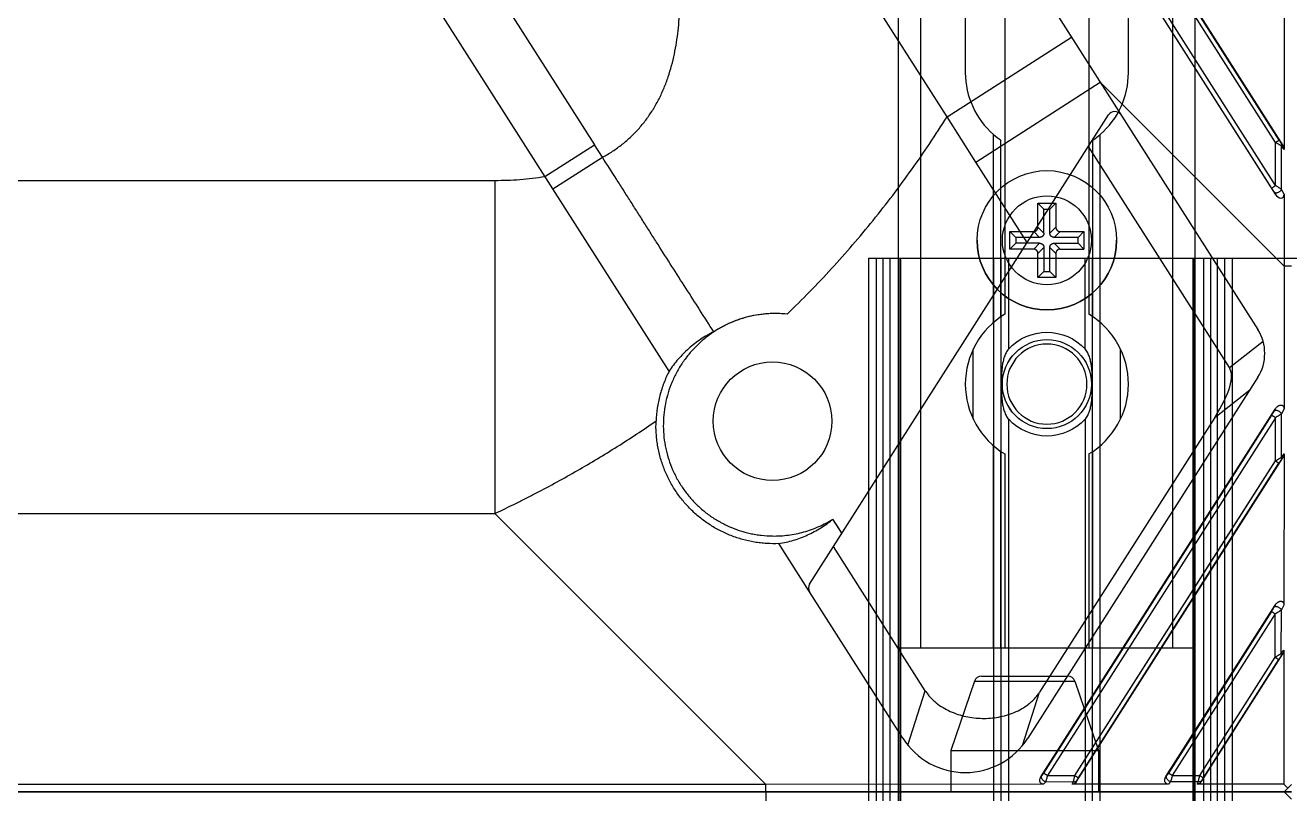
# Model space of a CAD drawing. Header units: millimetres. Extents: x 3299 to 14264, y 1863 to 5555.
# Drawn here: x 10088.5 to 10173.7, y 4126.2 to 4178 of the extents above; entities that cross this region are included whole.
import ezdxf

# ---------------------------------------------------------------- set-up
doc = ezdxf.new("R2010")
doc.units = ezdxf.units.MM
doc.layers.add('02___PRT_ALL_AXES', color=7, linetype='Continuous')
doc.layers.add('1轮廓线', color=7, linetype='Continuous', lineweight=25)

# ---------------------------------------------------------------- blocks, each defined once
blk = doc.blocks.new('rygj')
at = {"color": 114, "linetype": 'Continuous', "true_color": 0x139b48}
for p, q in [((4442.055, 3151.646), (4442.055, 3171.646)), ((4442.055, 3171.646), (5101.055, 3171.646)), ((4442.055, 3170.146), (5101.055, 3170.146)), ((4490.855, 3167.146), (4480.855, 3167.146)), ((4480.855, 3156.146), (4490.855, 3156.146)), ((4442.055, 3153.146), (5101.055, 3153.146)), ((4442.055, 3151.646), (5101.055, 3151.646))]:
    blk.add_line(p, q, dxfattribs=at)
for start, end in [(90, 139.11481), (220.88519, 270)]:
    blk.add_arc((4480.855, 3161.646), 5.5, start, end, dxfattribs=at)
at = {"layer": '02___PRT_ALL_AXES', "color": 114, "linetype": 'Continuous', "true_color": 0x139b48}
for p, q in [((4457.491, 3166.607), (4462.22, 3166.607)), ((4442.055, 3165.246), (4455.697, 3165.246)), ((4464.013, 3165.246), (4476.697, 3165.246)), ((4442.055, 3164.746), (4455.312, 3164.746)), ((4455.145, 3164.485), (4442.055, 3164.485)), ((4464.398, 3164.746), (4476.312, 3164.746)), ((5068.145, 3164.485), (4464.566, 3164.485)), ((4455.145, 3158.807), (4442.055, 3158.807)), ((4442.055, 3158.546), (4455.312, 3158.546)), ((4464.398, 3158.546), (4476.312, 3158.546)), ((5068.145, 3158.807), (4464.566, 3158.807)), ((4442.055, 3158.046), (4455.697, 3158.046)), ((4464.013, 3158.046), (4476.697, 3158.046)), ((4457.491, 3156.685), (4462.22, 3156.685))]:
    blk.add_line(p, q, dxfattribs=at)
blk.add_circle((4459.855, 3161.646), 3, dxfattribs=at)
for centre, start, end in [((4459.855, 3161.646), 31.08062, 148.91938), ((4480.855, 3161.646), 139.11481, 145.69235), ((4459.855, 3161.646), 211.08062, 328.91938), ((4480.855, 3161.646), 214.30765, 220.88519)]:
    blk.add_arc(centre, 5.5, start, end, dxfattribs=at)
blk = doc.blocks.new('ETDHFN')
at = {"layer": '1轮廓线', "linetype": 'Continuous', "lineweight": 25}
for p, q in [((8841.41, 4025.552), (8841.812, 4025.15)), ((8841.41, 4023.942), (8841.41, 4025.552)), ((8841.41, 4025.552), (8842.61, 4025.552)), ((8842.61, 4025.552), (8842.208, 4025.15)), ((8842.61, 4025.552), (8842.61, 4023.942)), ((8841.812, 4025.15), (8842.208, 4025.15)), ((8841.812, 4023.54), (8841.812, 4025.15)), ((8842.208, 4023.54), (8842.208, 4025.15)), ((8839.51, 4023.652), (8839.912, 4023.25)), ((8839.51, 4022.452), (8839.51, 4023.652)), ((8839.51, 4023.652), (8841.12, 4023.652)), ((8839.912, 4023.25), (8839.912, 4022.854)), ((8841.522, 4023.25), (8839.912, 4023.25)), ((8844.108, 4023.25), (8842.498, 4023.25)), ((8842.9, 4023.652), (8844.51, 4023.652)), ((8844.51, 4023.652), (8844.108, 4023.25)), ((8844.108, 4022.854), (8844.108, 4023.25)), ((8844.51, 4023.652), (8844.51, 4022.452)), ((8839.51, 4022.452), (8839.912, 4022.854)), ((8841.12, 4022.452), (8839.51, 4022.452)), ((8841.522, 4022.854), (8839.912, 4022.854)), ((8841.41, 4020.552), (8841.41, 4022.162)), ((8841.812, 4022.564), (8841.812, 4020.954)), ((8842.208, 4020.954), (8842.208, 4022.564)), ((8842.498, 4022.854), (8844.108, 4022.854)), ((8842.61, 4022.162), (8842.61, 4020.552)), ((8842.9, 4022.452), (8844.51, 4022.452)), ((8844.51, 4022.452), (8844.108, 4022.854)), ((8841.41, 4020.552), (8841.812, 4020.954)), ((8842.61, 4020.552), (8841.41, 4020.552)), ((8841.812, 4020.954), (8842.208, 4020.954)), ((8842.61, 4020.552), (8842.208, 4020.954))]:
    blk.add_line(p, q, dxfattribs=at)
at = {"layer": '1轮廓线', "linetype": 'Continuous', "lineweight": 13}
for p, q in [((8841.41, 4023.942), (8841.812, 4023.54)), ((8842.61, 4023.942), (8842.208, 4023.54)), ((8841.12, 4023.652), (8841.522, 4023.25)), ((8842.9, 4023.652), (8842.498, 4023.25)), ((8841.12, 4022.452), (8841.522, 4022.854)), ((8841.41, 4022.162), (8841.812, 4022.564)), ((8842.61, 4022.162), (8842.208, 4022.564)), ((8842.9, 4022.452), (8842.498, 4022.854))]:
    blk.add_line(p, q, dxfattribs=at)
at = {"layer": '1轮廓线', "linetype": 'Continuous', "lineweight": 25}
for radius in [4.7, 3]:
    blk.add_circle((8842.01, 4023.052), radius, dxfattribs=at)
blk.add_arc((8842.01, 4023.052), 4.7, 180, 0, dxfattribs=at)
for points in [[(8841.12, 4023.652), (8841.184, 4023.652), (8841.24, 4023.677), (8841.288, 4023.698), (8841.326, 4023.736), (8841.362, 4023.772), (8841.385, 4023.822), (8841.41, 4023.877), (8841.41, 4023.942)], [(8842.61, 4023.942), (8842.61, 4023.878), (8842.635, 4023.822), (8842.656, 4023.773), (8842.694, 4023.736), (8842.73, 4023.699), (8842.78, 4023.677), (8842.835, 4023.652), (8842.9, 4023.652)], [(8841.812, 4023.54), (8841.812, 4023.476), (8841.787, 4023.42), (8841.766, 4023.372), (8841.728, 4023.334), (8841.692, 4023.298), (8841.642, 4023.275), (8841.587, 4023.25), (8841.522, 4023.25)], [(8842.498, 4023.25), (8842.434, 4023.25), (8842.378, 4023.275), (8842.33, 4023.296), (8842.292, 4023.334), (8842.256, 4023.37), (8842.233, 4023.42), (8842.208, 4023.475), (8842.208, 4023.54)], [(8841.41, 4022.162), (8841.41, 4022.226), (8841.385, 4022.282), (8841.364, 4022.33), (8841.326, 4022.368), (8841.29, 4022.404), (8841.24, 4022.427), (8841.185, 4022.452), (8841.12, 4022.452)], [(8841.522, 4022.854), (8841.586, 4022.854), (8841.642, 4022.829), (8841.69, 4022.808), (8841.728, 4022.77), (8841.764, 4022.734), (8841.787, 4022.684), (8841.812, 4022.629), (8841.812, 4022.564)], [(8842.208, 4022.564), (8842.208, 4022.628), (8842.233, 4022.684), (8842.254, 4022.732), (8842.292, 4022.77), (8842.328, 4022.806), (8842.378, 4022.829), (8842.433, 4022.854), (8842.498, 4022.854)], [(8842.9, 4022.452), (8842.836, 4022.452), (8842.78, 4022.427), (8842.732, 4022.406), (8842.694, 4022.368), (8842.658, 4022.332), (8842.635, 4022.282), (8842.61, 4022.227), (8842.61, 4022.162)]]:
    blk.add_open_spline(points, degree=2, knots=[0, 0, 0, 0.25, 0.25, 0.5, 0.5, 0.75, 0.75, 1, 1, 1], dxfattribs=at)
blk = doc.blocks.new('ERTFHGJ')
at = {"color": 40, "linetype": 'Continuous', "true_color": 0xf8d731}
for p, q in [((8878.457, 3617.77), (8878.457, 3696.77)), ((8925.457, 3696.77), (8878.457, 3696.77)), ((8879.457, 3617.77), (8879.457, 3696.77)), ((8900.957, 3696.77), (8900.957, 3617.77)), ((8901.457, 3617.77), (8901.457, 3696.77)), ((8901.957, 3617.77), (8901.957, 3696.77)), ((8902.402, 3617.77), (8902.402, 3696.77)), ((8902.874, 3617.77), (8902.874, 3696.77)), ((8903.457, 3617.77), (8903.457, 3696.77)), ((8903.537, 3696.77), (8903.537, 3617.77)), ((8903.598, 3617.77), (8903.598, 3696.77)), ((8909.882, 3696.77), (8909.882, 3617.77)), ((8910.382, 3617.77), (8910.382, 3696.77)), ((8910.882, 3690.641), (8910.882, 3696.77)), ((8916.032, 3690.641), (8916.032, 3696.77)), ((8916.532, 3617.77), (8916.532, 3696.77)), ((8917.032, 3617.77), (8917.032, 3696.77)), ((8923.315, 3617.77), (8923.315, 3696.77)), ((8923.377, 3696.77), (8923.377, 3617.77)), ((8923.457, 3617.77), (8923.457, 3696.77)), ((8924.039, 3696.77), (8924.039, 3617.77)), ((8924.511, 3696.77), (8924.511, 3617.77)), ((8924.957, 3617.77), (8924.957, 3696.77)), ((8925.457, 3617.77), (8925.457, 3696.77)), ((8910.882, 3685.9), (8910.882, 3628.641)), ((8916.032, 3628.641), (8916.032, 3685.9)), ((8892.957, 3661.52), (8887.957, 3661.52)), ((8887.957, 3653.02), (8892.957, 3653.02)), ((8910.882, 3617.77), (8910.882, 3623.9)), ((8916.032, 3617.77), (8916.032, 3623.9)), ((8925.457, 3617.77), (8878.457, 3617.77))]:
    blk.add_line(p, q, dxfattribs=at)
for centre in [(8913.457, 3688.27), (8913.457, 3626.27)]:
    blk.add_circle(centre, 2.7, dxfattribs=at)
for centre, radius, start, end in [((8913.457, 3688.27), 3.5, 42.63239, 137.36761), ((8913.457, 3688.27), 3.5, 222.63239, 317.36761), ((8887.957, 3657.27), 4.25, 90, 270), ((8892.957, 3657.27), 4.25, 270, 90), ((8913.457, 3626.27), 3.5, 42.63239, 137.36761), ((8913.457, 3626.27), 3.5, 222.63239, 317.36761)]:
    blk.add_arc(centre, radius, start, end, dxfattribs=at)
for points, knots in [([(8910.387, 3688.27), (8910.387, 3688.375), (8910.388, 3688.583), (8910.395, 3688.895), (8910.413, 3689.203), (8910.446, 3689.508), (8910.5, 3689.808), (8910.568, 3690.054), (8910.639, 3690.245), (8910.704, 3690.385), (8910.783, 3690.519), (8910.846, 3690.602), (8910.882, 3690.641)], [0, 0, 0, 0, 0.127092, 0.253318, 0.378322, 0.502266, 0.625619, 0.749056, 0.811111, 0.873552, 0.936512, 1, 1, 1, 1]), ([(8916.032, 3690.641), (8916.067, 3690.602), (8916.131, 3690.519), (8916.209, 3690.385), (8916.274, 3690.245), (8916.346, 3690.054), (8916.413, 3689.808), (8916.467, 3689.508), (8916.5, 3689.203), (8916.518, 3688.895), (8916.526, 3688.583), (8916.527, 3688.375), (8916.527, 3688.27)], [0, 0, 0, 0, 0.063487, 0.126447, 0.188887, 0.250942, 0.37438, 0.497732, 0.621676, 0.746681, 0.872907, 1, 1, 1, 1]), ([(8910.882, 3685.9), (8910.846, 3685.938), (8910.783, 3686.021), (8910.704, 3686.156), (8910.639, 3686.296), (8910.567, 3686.487), (8910.5, 3686.733), (8910.446, 3687.033), (8910.413, 3687.338), (8910.395, 3687.646), (8910.388, 3687.957), (8910.387, 3688.166), (8910.387, 3688.27)], [0, 0, 0, 0, 0.063495, 0.126469, 0.188905, 0.250963, 0.374396, 0.497744, 0.621683, 0.746682, 0.87291, 1, 1, 1, 1]), ([(8916.527, 3688.27), (8916.527, 3688.166), (8916.526, 3687.957), (8916.518, 3687.646), (8916.5, 3687.338), (8916.467, 3687.033), (8916.413, 3686.733), (8916.346, 3686.487), (8916.274, 3686.296), (8916.209, 3686.156), (8916.131, 3686.021), (8916.067, 3685.938), (8916.032, 3685.9)], [0, 0, 0, 0, 0.127092, 0.253319, 0.378323, 0.502267, 0.62562, 0.749057, 0.811112, 0.873553, 0.936512, 1, 1, 1, 1]), ([(8910.387, 3626.27), (8910.387, 3626.375), (8910.388, 3626.583), (8910.395, 3626.895), (8910.413, 3627.203), (8910.446, 3627.508), (8910.5, 3627.808), (8910.568, 3628.054), (8910.639, 3628.245), (8910.704, 3628.385), (8910.783, 3628.519), (8910.846, 3628.602), (8910.882, 3628.641)], [0, 0, 0, 0, 0.127092, 0.253318, 0.378322, 0.502266, 0.625619, 0.749056, 0.811111, 0.873552, 0.936512, 1, 1, 1, 1]), ([(8916.032, 3628.641), (8916.067, 3628.602), (8916.131, 3628.519), (8916.209, 3628.385), (8916.274, 3628.245), (8916.346, 3628.054), (8916.413, 3627.808), (8916.467, 3627.508), (8916.5, 3627.203), (8916.518, 3626.895), (8916.526, 3626.583), (8916.527, 3626.375), (8916.527, 3626.27)], [0, 0, 0, 0, 0.063487, 0.126447, 0.188887, 0.250942, 0.37438, 0.497732, 0.621676, 0.746681, 0.872907, 1, 1, 1, 1]), ([(8910.882, 3623.9), (8910.846, 3623.938), (8910.783, 3624.021), (8910.704, 3624.156), (8910.639, 3624.296), (8910.567, 3624.487), (8910.5, 3624.733), (8910.446, 3625.033), (8910.413, 3625.338), (8910.395, 3625.646), (8910.388, 3625.957), (8910.387, 3626.166), (8910.387, 3626.27)], [0, 0, 0, 0, 0.063495, 0.126469, 0.188905, 0.250963, 0.374396, 0.497744, 0.621683, 0.746682, 0.87291, 1, 1, 1, 1]), ([(8916.527, 3626.27), (8916.527, 3626.166), (8916.526, 3625.957), (8916.518, 3625.646), (8916.5, 3625.338), (8916.467, 3625.033), (8916.413, 3624.733), (8916.346, 3624.487), (8916.274, 3624.296), (8916.209, 3624.156), (8916.131, 3624.021), (8916.067, 3623.938), (8916.032, 3623.9)], [0, 0, 0, 0, 0.127092, 0.253319, 0.378323, 0.502267, 0.62562, 0.749057, 0.811112, 0.873553, 0.936512, 1, 1, 1, 1])]:
    blk.add_open_spline(points, degree=3, knots=knots, dxfattribs=at)
blk = doc.blocks.new('ryfh')
at = {"rotation": 90}
blk.add_blockref('rygj', (11445.273, 369.859), dxfattribs=at)
blk.add_blockref('ETDHFN', (-558.383, 816.362))
at = {"xscale": -1}
blk.add_blockref('ERTFHGJ', (17197.083, 1141.444), dxfattribs=at)
blk = doc.blocks.new('1111')
at = {"color": 7, "linetype": 'Continuous'}
for p, q in [((16581.864, 7059.434), (16587.698, 7059.434)), ((16581.391, 7059.095), (16579.806, 7054.434)), ((16581.391, 7059.095), (16588.171, 7059.095)), ((16588.171, 7059.095), (16589.756, 7054.434)), ((16579.806, 7054.434), (16589.756, 7054.434)), ((16579.806, 7054.434), (16579.806, 7051.634)), ((16589.756, 7054.434), (16589.756, 7051.634)), ((16002.781, 7051.634), (16602.781, 7051.634)), ((16567.325, 7051.634), (16567.325, 7050.959)), ((16602.781, 7051.134), (16602.281, 7051.634)), ((16405.676, 7051.134), (16600.504, 6745.316)), ((16415.394, 7050.956), (16602.197, 6757.734)), ((16412.996, 7050.624), (16601.677, 6754.455)), ((16552.963, 6754.799), (16482.29, 6865.734)), ((16486.677, 6866.234), (16555.773, 6757.774)), ((16601.704, 6757.935), (16584.035, 6785.67)), ((16601.941, 6758.095), (16584.272, 6785.83)), ((16601.437, 6754.866), (16584.021, 6782.205)), ((16601.704, 6755.027), (16584.287, 6782.366)), ((16602.282, 6769.515), (16602.282, 6757.468)), ((16575.606, 6765.835), (16574.314, 6767.861)), ((16579.547, 6759.657), (16575.606, 6765.835)), ((16579.547, 6759.657), (16587.941, 6765.036)), ((16581.486, 6756.611), (16589.881, 6761.99)), ((16602.282, 6749.589), (16589.881, 6761.99)), ((16570.281, 6728.153), (16590.438, 6759.792)), ((16581.486, 6756.611), (16579.547, 6759.657)), ((16552.426, 6755.642), (16555.773, 6757.774)), ((16556.31, 6756.932), (16555.773, 6757.774)), ((16598.585, 6742.745), (16589.081, 6757.663)), ((16601.704, 6755.027), (16601.704, 6757.935)), ((16602.197, 6757.734), (16602.102, 6757.857)), ((16602.282, 6757.468), (16602.107, 6757.697)), ((16602.107, 6754.76), (16602.107, 6757.697)), ((16552.963, 6754.799), (16556.31, 6756.932)), ((16584.948, 6751.175), (16581.486, 6756.611)), ((16284.984, 6755.377), (16549.054, 6755.377)), ((16549.054, 6755.377), (16549.054, 6732.905)), ((16560.803, 6742.504), (16552.963, 6754.799)), ((16601.677, 6754.455), (16601.598, 6754.599)), ((16602.282, 6754.44), (16602.107, 6754.76)), ((16602.282, 6754.44), (16602.282, 6749.589)), ((16602.282, 6749.589), (16602.276, 6739.957)), ((16602.781, 6749.589), (16602.282, 6749.589)), ((16598.585, 6742.745), (16600.858, 6744.529)), ((16600.504, 6742.092), (16584.998, 6717.753)), ((16597.596, 6739.39), (16599.968, 6741.251)), ((16585.88, 6715.154), (16601.672, 6739.943)), ((16601.43, 6739.529), (16586.058, 6715.398)), ((16601.43, 6739.529), (16598.482, 6734.901)), ((16601.672, 6739.943), (16601.593, 6739.798)), ((16602.098, 6736.695), (16602.1, 6739.636)), ((16602.276, 6739.957), (16602.1, 6739.636)), ((16597.596, 6739.39), (16585.789, 6720.856)), ((16601.695, 6739.366), (16586.314, 6715.228)), ((16601.692, 6736.453), (16601.695, 6739.366)), ((16588.168, 6715.229), (16601.692, 6736.453)), ((16588.277, 6714.822), (16602.189, 6736.66)), ((16588.416, 6715.079), (16601.932, 6736.296)), ((16594.743, 6725.011), (16601.932, 6736.296)), ((16597.883, 6730.475), (16601.692, 6736.453)), ((16602.095, 6736.537), (16602.189, 6736.66)), ((16602.098, 6736.695), (16602.274, 6736.926)), ((16602.274, 6736.926), (16602.268, 6726.73)), ((16598.482, 6734.901), (16592.724, 6725.862)), ((16270.668, 6732.905), (16549.054, 6732.905)), ((16567.325, 6714.633), (16549.054, 6732.905)), ((16572.462, 6731.576), (16571.855, 6732.529)), ((16572.158, 6732.053), (16571.855, 6732.529)), ((16572.462, 6731.576), (16572.158, 6732.053)), ((16570.281, 6727.615), (16568.203, 6730.877)), ((16578.083, 6720.952), (16571.888, 6730.676)), ((16594.499, 6725.164), (16597.883, 6730.475)), ((16576.564, 6717.753), (16570.281, 6727.615)), ((16594.302, 6715.159), (16601.665, 6726.718)), ((16601.665, 6726.718), (16601.585, 6726.571)), ((16602.268, 6726.73), (16602.092, 6726.408)), ((16592.724, 6725.862), (16586.058, 6715.398)), ((16601.421, 6726.3), (16594.48, 6715.404)), ((16601.683, 6726.135), (16594.738, 6715.235)), ((16601.681, 6723.222), (16601.683, 6726.135)), ((16602.09, 6723.467), (16602.092, 6726.408)), ((16588.168, 6715.229), (16594.499, 6725.164)), ((16588.416, 6715.079), (16594.743, 6725.011)), ((16596.698, 6714.827), (16602.181, 6723.434)), ((16602.087, 6723.31), (16602.181, 6723.434)), ((16602.09, 6723.467), (16602.266, 6723.7)), ((16602.266, 6723.7), (16602.261, 6714.654)), ((16596.592, 6715.237), (16601.681, 6723.222)), ((16596.838, 6715.084), (16601.923, 6723.068)), ((16601.681, 6723.222), (16601.923, 6723.068)), ((16576.911, 6717.273), (16578.083, 6720.952)), ((16584.646, 6717.268), (16585.789, 6720.856)), ((16585.945, 6715.236), (16585.88, 6715.154)), ((16586.2, 6714.82), (16586.058, 6714.644)), ((16586.2, 6714.82), (16588.072, 6714.822)), ((16586.314, 6715.228), (16588.168, 6715.229)), ((16587.988, 6714.645), (16588.072, 6714.822)), ((16588.277, 6714.822), (16588.321, 6714.915)), ((16594.366, 6715.241), (16594.302, 6715.159)), ((16594.622, 6714.826), (16594.481, 6714.649)), ((16594.622, 6714.826), (16596.494, 6714.827)), ((16594.738, 6715.235), (16596.592, 6715.237)), ((16596.41, 6714.65), (16596.494, 6714.827)), ((16596.698, 6714.827), (16596.742, 6714.92)), ((16602.781, 6714.134), (16002.781, 6714.134)), ((16567.325, 6714.633), (16259.028, 6714.633)), ((16586.058, 6714.644), (16567.325, 6714.633)), ((16567.325, 6714.134), (16567.325, 6714.633)), ((16594.481, 6714.649), (16587.988, 6714.645)), ((16602.261, 6714.654), (16596.41, 6714.65)), ((16602.261, 6714.654), (16602.531, 6714.384)), ((16602.281, 6714.134), (16602.781, 6714.634))]:
    blk.add_line(p, q, dxfattribs=at)
for centre, radius, start, end in [((16581.864, 7058.934), 0.5, 90, 161.22197), ((16587.698, 7058.934), 0.5, 18.77803, 90), ((16590.859, 6759.524), 0.5, 32.5, 147.5), ((16597.974, 6743.704), 3, 327.5, 32.5), ((16570.703, 6727.884), 0.5, 147.5, 212.5), ((16580.781, 6720.439), 5, 212.5, 327.5)]:
    blk.add_arc(centre, radius, start, end, dxfattribs=at)
for centre, major_axis, ratio, start_param, end_param in [((16601.92, 6757.605), (-0.278, 0.337), 0.685856, -2.447355, -1.747542), ((16601.92, 6754.632), (-0.253, 0.43), 0.601104, -4.65481, -2.346373), ((16574.5, 6723.945), (24.038, 18.866), 0.163628, -0.435529, -0.016118)]:
    blk.add_ellipse(centre, major_axis=major_axis, ratio=ratio, start_param=start_param, end_param=end_param, dxfattribs=at)
for points, knots in [([(16556.31, 6756.932), (16556.543, 6757.06), (16557, 6757.333), (16557.648, 6757.8), (16558.252, 6758.322), (16558.807, 6758.897), (16559.307, 6759.52), (16559.752, 6760.183), (16560.139, 6760.881), (16560.472, 6761.607), (16560.751, 6762.355), (16560.982, 6763.119), (16561.167, 6763.896), (16561.359, 6764.942), (16561.504, 6766.265), (16561.538, 6767.329), (16561.538, 6767.861)], [0, 0, 0, 0, 0.062499, 0.124997, 0.187494, 0.249991, 0.312489, 0.374988, 0.43749, 0.499992, 0.562497, 0.625002, 0.687509, 0.750016, 0.875003, 1, 1, 1, 1]), ([(16568.761, 6746.349), (16569.276, 6746.846), (16570.291, 6747.855), (16572.257, 6749.935), (16574.126, 6752.105), (16575.892, 6754.357), (16577.166, 6756.086), (16578.386, 6757.851), (16579.166, 6759.051), (16579.547, 6759.657)], [0, 0, 0, 0, 0.125007, 0.250014, 0.499996, 0.625, 0.750002, 0.875002, 1, 1, 1, 1]), ([(16601.704, 6757.935), (16601.719, 6757.945), (16601.748, 6757.964), (16601.791, 6757.992), (16601.83, 6758.017), (16601.865, 6758.041), (16601.891, 6758.058), (16601.908, 6758.07), (16601.918, 6758.077), (16601.927, 6758.084), (16601.934, 6758.089), (16601.938, 6758.092), (16601.941, 6758.095), (16601.941, 6758.095)], [0, 0, 0, 0, 0.186782, 0.366131, 0.532175, 0.679595, 0.803609, 0.85556, 0.900224, 0.93725, 0.966352, 0.987305, 1, 1, 1, 1]), ([(16602.107, 6757.697), (16602.094, 6757.704), (16602.067, 6757.718), (16602.025, 6757.742), (16601.978, 6757.769), (16601.927, 6757.799), (16601.873, 6757.831), (16601.799, 6757.876), (16601.742, 6757.912), (16601.704, 6757.935)], [0, 0, 0, 0, 0.090397, 0.195428, 0.312456, 0.43902, 0.572905, 0.712149, 1, 1, 1, 1]), ([(16602.102, 6757.857), (16602.096, 6757.865), (16602.084, 6757.882), (16602.058, 6757.918), (16602.024, 6757.968), (16601.983, 6758.031), (16601.955, 6758.074), (16601.941, 6758.095)], [0, 0, 0, 0, 0.103408, 0.218747, 0.468859, 0.73184, 1, 1, 1, 1]), ([(16602.107, 6757.697), (16602.112, 6757.711), (16602.119, 6757.739), (16602.122, 6757.781), (16602.117, 6757.821), (16602.108, 6757.846), (16602.102, 6757.857)], [0, 0, 0, 0, 0.271855, 0.527736, 0.769173, 1, 1, 1, 1]), ([(16563.816, 6745.163), (16563.503, 6745.653), (16562.877, 6746.633), (16561.936, 6748.102), (16560.996, 6749.572), (16560.214, 6750.798), (16559.59, 6751.78), (16559.123, 6752.517), (16558.655, 6753.254), (16558.188, 6753.991), (16557.721, 6754.728), (16557.096, 6755.709), (16556.626, 6756.444), (16556.31, 6756.932)], [0, 0, 0, 0, 0.124967, 0.249947, 0.374939, 0.49994, 0.562443, 0.624948, 0.687455, 0.749963, 0.812472, 0.874981, 1, 1, 1, 1]), ([(16549.054, 6755.377), (16549.336, 6755.377), (16549.9, 6755.386), (16550.746, 6755.432), (16551.589, 6755.514), (16552.148, 6755.594), (16552.426, 6755.642)], [0, 0, 0, 0, 0.25, 0.500006, 0.750006, 1, 1, 1, 1]), ([(16601.437, 6754.866), (16601.438, 6754.866), (16601.439, 6754.867), (16601.442, 6754.868), (16601.448, 6754.871), (16601.456, 6754.875), (16601.466, 6754.881), (16601.478, 6754.888), (16601.498, 6754.899), (16601.527, 6754.917), (16601.566, 6754.941), (16601.61, 6754.968), (16601.656, 6754.997), (16601.688, 6755.017), (16601.704, 6755.027)], [0, 0, 0, 0, 0.005231, 0.012589, 0.033669, 0.063117, 0.100673, 0.146013, 0.198735, 0.324335, 0.472945, 0.63916, 0.81702, 1, 1, 1, 1]), ([(16601.598, 6754.599), (16601.587, 6754.619), (16601.562, 6754.662), (16601.523, 6754.728), (16601.481, 6754.797), (16601.452, 6754.843), (16601.437, 6754.866)], [0, 0, 0, 0, 0.226755, 0.475744, 0.735416, 1, 1, 1, 1]), ([(16602.107, 6754.76), (16602.095, 6754.769), (16602.068, 6754.788), (16602.026, 6754.817), (16601.979, 6754.849), (16601.929, 6754.882), (16601.875, 6754.917), (16601.8, 6754.966), (16601.743, 6755.003), (16601.704, 6755.027)], [0, 0, 0, 0, 0.093828, 0.200628, 0.318136, 0.444256, 0.577126, 0.71505, 1, 1, 1, 1]), ([(16601.598, 6754.599), (16601.604, 6754.592), (16601.618, 6754.578), (16601.643, 6754.563), (16601.672, 6754.551), (16601.717, 6754.541), (16601.78, 6754.541), (16601.858, 6754.559), (16601.936, 6754.592), (16602.007, 6754.638), (16602.066, 6754.694), (16602.096, 6754.738), (16602.107, 6754.76)], [0, 0, 0, 0, 0.045713, 0.093827, 0.145197, 0.200355, 0.321964, 0.456539, 0.598535, 0.740949, 0.876692, 1, 1, 1, 1]), ([(16568.761, 6746.349), (16568.51, 6746.377), (16568.13, 6746.399), (16567.625, 6746.39), (16567.12, 6746.355), (16566.493, 6746.264), (16565.879, 6746.11), (16565.399, 6745.951), (16564.928, 6745.767), (16564.357, 6745.494), (16563.708, 6745.098), (16563.102, 6744.64), (16562.545, 6744.122), (16562.044, 6743.552), (16561.601, 6742.935), (16561.223, 6742.276), (16560.913, 6741.582), (16560.675, 6740.861), (16560.51, 6740.12), (16560.42, 6739.366), (16560.407, 6738.607), (16560.47, 6737.851), (16560.61, 6737.104), (16560.824, 6736.376), (16561.111, 6735.673), (16561.468, 6735.003), (16561.891, 6734.373), (16562.376, 6733.788), (16562.918, 6733.256), (16563.511, 6732.782), (16564.043, 6732.439), (16564.488, 6732.199), (16564.944, 6731.981), (16565.535, 6731.753), (16566.146, 6731.586), (16566.642, 6731.49), (16567.143, 6731.419), (16567.522, 6731.394), (16567.775, 6731.391)], [0, 0, 0, 0, 0.031251, 0.046883, 0.062514, 0.09377, 0.125027, 0.140662, 0.156296, 0.187557, 0.218817, 0.250078, 0.281337, 0.312595, 0.343851, 0.375105, 0.406355, 0.437602, 0.468847, 0.500088, 0.531327, 0.562564, 0.5938, 0.625035, 0.65627, 0.687506, 0.718743, 0.749982, 0.781223, 0.812467, 0.843713, 0.859342, 0.874972, 0.906223, 0.937477, 0.95311, 0.968743, 1, 1, 1, 1]), ([(16568.761, 6746.349), (16568.546, 6746.373), (16568.114, 6746.401), (16567.466, 6746.388), (16566.82, 6746.319), (16566.183, 6746.195), (16565.559, 6746.017), (16564.953, 6745.786), (16564.368, 6745.503), (16563.997, 6745.281), (16563.816, 6745.163)], [0, 0, 0, 0, 0.124977, 0.249962, 0.374955, 0.499955, 0.62496, 0.749971, 0.874984, 1, 1, 1, 1]), ([(16563.816, 6745.163), (16563.512, 6745.013), (16562.923, 6744.674), (16562.116, 6744.052), (16561.399, 6743.329), (16560.989, 6742.787), (16560.803, 6742.504)], [0, 0, 0, 0, 0.250111, 0.500098, 0.750037, 1, 1, 1, 1]), ([(16560.803, 6742.504), (16560.67, 6742.245), (16560.434, 6741.712), (16560.168, 6740.879), (16559.993, 6740.023), (16559.939, 6739.442), (16559.927, 6739.152)], [0, 0, 0, 0, 0.250039, 0.500052, 0.750037, 1, 1, 1, 1]), ([(16601.593, 6739.798), (16601.581, 6739.777), (16601.556, 6739.734), (16601.517, 6739.667), (16601.474, 6739.599), (16601.445, 6739.552), (16601.43, 6739.529)], [0, 0, 0, 0, 0.22744, 0.476591, 0.736019, 1, 1, 1, 1]), ([(16601.695, 6739.366), (16601.679, 6739.376), (16601.647, 6739.396), (16601.601, 6739.425), (16601.558, 6739.452), (16601.519, 6739.476), (16601.49, 6739.494), (16601.47, 6739.506), (16601.458, 6739.513), (16601.448, 6739.519), (16601.44, 6739.524), (16601.435, 6739.527), (16601.431, 6739.528), (16601.43, 6739.529)], [0, 0, 0, 0, 0.183179, 0.361165, 0.527448, 0.676075, 0.801655, 0.854354, 0.899662, 0.937176, 0.966567, 0.987563, 1, 1, 1, 1]), ([(16602.1, 6739.636), (16602.089, 6739.658), (16602.059, 6739.701), (16602.001, 6739.757), (16601.929, 6739.803), (16601.852, 6739.836), (16601.773, 6739.854), (16601.71, 6739.854), (16601.665, 6739.845), (16601.636, 6739.834), (16601.612, 6739.818), (16601.598, 6739.805), (16601.593, 6739.798)], [0, 0, 0, 0, 0.123343, 0.259357, 0.40215, 0.5445, 0.679275, 0.800812, 0.855803, 0.906916, 0.95469, 1, 1, 1, 1]), ([(16601.672, 6739.943), (16601.691, 6739.974), (16601.735, 6740.033), (16601.799, 6740.099), (16601.857, 6740.144), (16601.903, 6740.174), (16601.953, 6740.198), (16602.005, 6740.215), (16602.06, 6740.223), (16602.115, 6740.218), (16602.168, 6740.198), (16602.211, 6740.163), (16602.243, 6740.118), (16602.263, 6740.066), (16602.274, 6740.012), (16602.276, 6739.975), (16602.276, 6739.957)], [0, 0, 0, 0, 0.125042, 0.250036, 0.312572, 0.375101, 0.437623, 0.500128, 0.562605, 0.625049, 0.687461, 0.749881, 0.812357, 0.87488, 0.937441, 1, 1, 1, 1]), ([(16602.1, 6739.636), (16602.088, 6739.626), (16602.061, 6739.607), (16602.019, 6739.578), (16601.972, 6739.545), (16601.921, 6739.511), (16601.867, 6739.476), (16601.792, 6739.427), (16601.734, 6739.39), (16601.695, 6739.366)], [0, 0, 0, 0, 0.094377, 0.20155, 0.319309, 0.445514, 0.578298, 0.715992, 1, 1, 1, 1]), ([(16549.054, 6732.905), (16549.527, 6733.128), (16550.233, 6733.47), (16551.167, 6733.94), (16552.097, 6734.42), (16553.251, 6735.035), (16554.62, 6735.801), (16555.974, 6736.596), (16557.311, 6737.418), (16558.63, 6738.269), (16559.497, 6738.854), (16559.927, 6739.152)], [0, 0, 0, 0, 0.124989, 0.187489, 0.249989, 0.374985, 0.499983, 0.624984, 0.749987, 0.874994, 1, 1, 1, 1]), ([(16568.203, 6730.877), (16567.929, 6730.866), (16567.518, 6730.87), (16566.972, 6730.918), (16566.429, 6730.995), (16565.759, 6731.142), (16565.107, 6731.358), (16564.602, 6731.571), (16564.108, 6731.809), (16563.515, 6732.154), (16562.851, 6732.639), (16562.24, 6733.19), (16561.689, 6733.802), (16561.204, 6734.466), (16560.86, 6735.059), (16560.622, 6735.553), (16560.41, 6736.058), (16560.194, 6736.709), (16560.046, 6737.378), (16559.97, 6737.921), (16559.921, 6738.466), (16559.916, 6738.878), (16559.927, 6739.152)], [0, 0, 0, 0, 0.062524, 0.093796, 0.125065, 0.187583, 0.250095, 0.28136, 0.312624, 0.375126, 0.437624, 0.500115, 0.562602, 0.625085, 0.687564, 0.718814, 0.750063, 0.812539, 0.875017, 0.906266, 0.937516, 1, 1, 1, 1]), ([(16601.692, 6736.453), (16601.73, 6736.478), (16601.787, 6736.513), (16601.863, 6736.559), (16601.917, 6736.591), (16601.968, 6736.622), (16602.015, 6736.649), (16602.058, 6736.674), (16602.086, 6736.689), (16602.098, 6736.695)], [0, 0, 0, 0, 0.286616, 0.425539, 0.559311, 0.685986, 0.803344, 0.908898, 1, 1, 1, 1]), ([(16601.692, 6736.453), (16601.707, 6736.444), (16601.737, 6736.425), (16601.78, 6736.397), (16601.819, 6736.372), (16601.854, 6736.349), (16601.88, 6736.332), (16601.898, 6736.32), (16601.909, 6736.313), (16601.917, 6736.307), (16601.924, 6736.302), (16601.929, 6736.299), (16601.932, 6736.297), (16601.932, 6736.296)], [0, 0, 0, 0, 0.186765, 0.366169, 0.532306, 0.679831, 0.803928, 0.855903, 0.900573, 0.937582, 0.966636, 0.987493, 1, 1, 1, 1]), ([(16601.932, 6736.296), (16601.946, 6736.318), (16601.974, 6736.361), (16602.016, 6736.424), (16602.05, 6736.474), (16602.076, 6736.512), (16602.089, 6736.529), (16602.095, 6736.537)], [0, 0, 0, 0, 0.267289, 0.529859, 0.780185, 0.895945, 1, 1, 1, 1]), ([(16602.098, 6736.695), (16602.103, 6736.681), (16602.111, 6736.654), (16602.114, 6736.612), (16602.11, 6736.572), (16602.101, 6736.548), (16602.095, 6736.537)], [0, 0, 0, 0, 0.272707, 0.528822, 0.769922, 1, 1, 1, 1]), ([(16602.274, 6736.926), (16602.274, 6736.879), (16602.261, 6736.808), (16602.225, 6736.721), (16602.202, 6736.68), (16602.189, 6736.66)], [0, 0, 0, 0, 0.499116, 0.749565, 1, 1, 1, 1]), ([(16567.775, 6731.391), (16567.954, 6731.389), (16568.312, 6731.396), (16568.847, 6731.447), (16569.376, 6731.535), (16569.898, 6731.661), (16570.41, 6731.824), (16570.909, 6732.022), (16571.392, 6732.256), (16571.703, 6732.435), (16571.855, 6732.529)], [0, 0, 0, 0, 0.124994, 0.249991, 0.37499, 0.499991, 0.624994, 0.749993, 0.875003, 1, 1, 1, 1]), ([(16568.203, 6730.877), (16568.537, 6730.93), (16569.199, 6731.082), (16570.15, 6731.439), (16571.045, 6731.919), (16571.595, 6732.314), (16571.855, 6732.529)], [0, 0, 0, 0, 0.250374, 0.500459, 0.75031, 1, 1, 1, 1]), ([(16601.665, 6726.718), (16601.685, 6726.749), (16601.728, 6726.808), (16601.793, 6726.874), (16601.85, 6726.919), (16601.897, 6726.949), (16601.946, 6726.973), (16601.999, 6726.99), (16602.053, 6726.997), (16602.109, 6726.992), (16602.16, 6726.972), (16602.204, 6726.937), (16602.235, 6726.891), (16602.255, 6726.839), (16602.266, 6726.785), (16602.268, 6726.749), (16602.268, 6726.73)], [0, 0, 0, 0, 0.125041, 0.250043, 0.312587, 0.375127, 0.43766, 0.500178, 0.562668, 0.625121, 0.687536, 0.749949, 0.812412, 0.874918, 0.93746, 1, 1, 1, 1]), ([(16601.585, 6726.571), (16601.573, 6726.55), (16601.548, 6726.507), (16601.508, 6726.44), (16601.466, 6726.37), (16601.436, 6726.324), (16601.421, 6726.3)], [0, 0, 0, 0, 0.228249, 0.477593, 0.736732, 1, 1, 1, 1]), ([(16601.683, 6726.135), (16601.652, 6726.155), (16601.606, 6726.184), (16601.547, 6726.221), (16601.508, 6726.246), (16601.476, 6726.266), (16601.45, 6726.282), (16601.433, 6726.293), (16601.424, 6726.299), (16601.421, 6726.3)], [0, 0, 0, 0, 0.361448, 0.527764, 0.676378, 0.801916, 0.899863, 0.966695, 1, 1, 1, 1]), ([(16602.092, 6726.408), (16602.08, 6726.43), (16602.05, 6726.473), (16601.991, 6726.528), (16601.92, 6726.574), (16601.843, 6726.608), (16601.776, 6726.623), (16601.724, 6726.626), (16601.689, 6726.624), (16601.657, 6726.617), (16601.628, 6726.606), (16601.604, 6726.591), (16601.59, 6726.578), (16601.585, 6726.571)], [0, 0, 0, 0, 0.123388, 0.259727, 0.402966, 0.545721, 0.680703, 0.743467, 0.802339, 0.857105, 0.907879, 0.955209, 1, 1, 1, 1]), ([(16602.092, 6726.408), (16602.079, 6726.398), (16602.052, 6726.379), (16602.009, 6726.349), (16601.962, 6726.316), (16601.911, 6726.282), (16601.856, 6726.246), (16601.78, 6726.196), (16601.722, 6726.159), (16601.683, 6726.135)], [0, 0, 0, 0, 0.095057, 0.202717, 0.320766, 0.447064, 0.579746, 0.717147, 1, 1, 1, 1]), ([(16601.681, 6723.222), (16601.719, 6723.247), (16601.776, 6723.282), (16601.852, 6723.329), (16601.906, 6723.361), (16601.958, 6723.392), (16602.006, 6723.42), (16602.049, 6723.445), (16602.077, 6723.46), (16602.09, 6723.467)], [0, 0, 0, 0, 0.285444, 0.424068, 0.557739, 0.684511, 0.802168, 0.908218, 1, 1, 1, 1]), ([(16601.923, 6723.068), (16601.937, 6723.09), (16601.965, 6723.133), (16602.007, 6723.196), (16602.042, 6723.247), (16602.068, 6723.285), (16602.081, 6723.302), (16602.087, 6723.31)], [0, 0, 0, 0, 0.266474, 0.528676, 0.7792, 0.895335, 1, 1, 1, 1]), ([(16602.09, 6723.467), (16602.095, 6723.454), (16602.102, 6723.426), (16602.106, 6723.384), (16602.102, 6723.345), (16602.093, 6723.321), (16602.087, 6723.31)], [0, 0, 0, 0, 0.273588, 0.529947, 0.7707, 1, 1, 1, 1]), ([(16602.266, 6723.7), (16602.266, 6723.653), (16602.253, 6723.582), (16602.217, 6723.495), (16602.194, 6723.454), (16602.181, 6723.434)], [0, 0, 0, 0, 0.499088, 0.749544, 1, 1, 1, 1]), ([(16578.083, 6720.952), (16578.133, 6720.874), (16578.239, 6720.723), (16578.418, 6720.511), (16578.613, 6720.314), (16578.893, 6720.072), (16579.273, 6719.808), (16579.765, 6719.551), (16580.283, 6719.351), (16580.819, 6719.207), (16581.366, 6719.117), (16581.92, 6719.081), (16582.474, 6719.099), (16583.025, 6719.17), (16583.565, 6719.297), (16584.088, 6719.482), (16584.586, 6719.727), (16584.972, 6719.984), (16585.255, 6720.222), (16585.452, 6720.416), (16585.633, 6720.627), (16585.74, 6720.778), (16585.789, 6720.856)], [0, 0, 0, 0, 0.031255, 0.062515, 0.093772, 0.125031, 0.187515, 0.250006, 0.312503, 0.375002, 0.437503, 0.500005, 0.562506, 0.625007, 0.687505, 0.75, 0.812489, 0.874969, 0.906229, 0.937486, 0.968745, 1, 1, 1, 1]), ([(16586.058, 6714.644), (16586.044, 6714.644), (16586.017, 6714.646), (16585.976, 6714.656), (16585.937, 6714.672), (16585.902, 6714.695), (16585.872, 6714.724), (16585.847, 6714.758), (16585.828, 6714.795), (16585.811, 6714.848), (16585.803, 6714.918), (16585.813, 6715.002), (16585.839, 6715.081), (16585.865, 6715.131), (16585.88, 6715.154)], [0, 0, 0, 0, 0.062557, 0.12513, 0.187667, 0.250198, 0.31272, 0.375241, 0.437759, 0.500284, 0.625104, 0.75002, 0.874991, 1, 1, 1, 1]), ([(16586.2, 6714.82), (16586.176, 6714.825), (16586.129, 6714.841), (16586.065, 6714.878), (16586.009, 6714.927), (16585.965, 6714.985), (16585.934, 6715.049), (16585.919, 6715.115), (16585.922, 6715.179), (16585.935, 6715.218), (16585.945, 6715.236)], [0, 0, 0, 0, 0.129992, 0.263906, 0.398713, 0.531189, 0.658549, 0.779004, 0.89228, 1, 1, 1, 1]), ([(16586.058, 6715.398), (16586.048, 6715.383), (16586.028, 6715.352), (16585.998, 6715.308), (16585.971, 6715.27), (16585.953, 6715.246), (16585.945, 6715.236)], [0, 0, 0, 0, 0.282302, 0.551822, 0.7961, 1, 1, 1, 1]), ([(16586.314, 6715.228), (16586.298, 6715.238), (16586.267, 6715.258), (16586.222, 6715.287), (16586.179, 6715.315), (16586.141, 6715.34), (16586.114, 6715.358), (16586.095, 6715.371), (16586.083, 6715.379), (16586.074, 6715.386), (16586.066, 6715.391), (16586.061, 6715.395), (16586.059, 6715.398), (16586.058, 6715.398)], [0, 0, 0, 0, 0.183536, 0.361638, 0.527865, 0.676339, 0.801737, 0.854353, 0.899595, 0.937067, 0.966446, 0.98747, 1, 1, 1, 1]), ([(16586.314, 6715.228), (16586.304, 6715.188), (16586.284, 6715.11), (16586.254, 6715), (16586.226, 6714.904), (16586.208, 6714.846), (16586.2, 6714.82)], [0, 0, 0, 0, 0.293222, 0.567906, 0.80839, 1, 1, 1, 1]), ([(16588.277, 6714.822), (16588.261, 6714.798), (16588.225, 6714.751), (16588.156, 6714.694), (16588.09, 6714.662), (16588.032, 6714.648), (16588.003, 6714.645), (16587.988, 6714.645)], [0, 0, 0, 0, 0.249994, 0.499923, 0.749705, 0.874894, 1, 1, 1, 1]), ([(16588.072, 6714.822), (16588.074, 6714.834), (16588.08, 6714.859), (16588.093, 6714.918), (16588.112, 6715.002), (16588.139, 6715.112), (16588.158, 6715.189), (16588.168, 6715.229)], [0, 0, 0, 0, 0.08759, 0.189663, 0.430022, 0.705625, 1, 1, 1, 1]), ([(16588.072, 6714.822), (16588.096, 6714.818), (16588.145, 6714.818), (16588.215, 6714.834), (16588.276, 6714.866), (16588.308, 6714.898), (16588.321, 6714.915)], [0, 0, 0, 0, 0.267479, 0.52324, 0.766535, 1, 1, 1, 1]), ([(16588.168, 6715.229), (16588.184, 6715.22), (16588.213, 6715.201), (16588.257, 6715.173), (16588.297, 6715.148), (16588.333, 6715.126), (16588.36, 6715.11), (16588.378, 6715.099), (16588.39, 6715.093), (16588.399, 6715.087), (16588.406, 6715.083), (16588.412, 6715.08), (16588.414, 6715.079), (16588.416, 6715.079)], [0, 0, 0, 0, 0.186382, 0.365608, 0.53172, 0.679319, 0.80354, 0.855582, 0.900319, 0.937389, 0.966501, 0.987415, 1, 1, 1, 1]), ([(16588.321, 6714.915), (16588.323, 6714.921), (16588.329, 6714.932), (16588.342, 6714.956), (16588.361, 6714.99), (16588.387, 6715.034), (16588.406, 6715.063), (16588.416, 6715.079)], [0, 0, 0, 0, 0.090451, 0.195793, 0.440085, 0.713279, 1, 1, 1, 1]), ([(16594.481, 6714.649), (16594.467, 6714.649), (16594.439, 6714.651), (16594.398, 6714.661), (16594.359, 6714.677), (16594.324, 6714.7), (16594.294, 6714.729), (16594.269, 6714.763), (16594.25, 6714.8), (16594.233, 6714.853), (16594.225, 6714.923), (16594.235, 6715.007), (16594.26, 6715.086), (16594.287, 6715.136), (16594.302, 6715.159)], [0, 0, 0, 0, 0.062545, 0.125106, 0.187631, 0.250153, 0.31267, 0.375187, 0.437707, 0.500234, 0.625066, 0.749996, 0.874981, 1, 1, 1, 1]), ([(16594.622, 6714.826), (16594.598, 6714.831), (16594.552, 6714.847), (16594.488, 6714.884), (16594.431, 6714.933), (16594.387, 6714.991), (16594.356, 6715.055), (16594.341, 6715.12), (16594.343, 6715.184), (16594.357, 6715.223), (16594.366, 6715.241)], [0, 0, 0, 0, 0.130076, 0.264149, 0.399136, 0.531754, 0.659165, 0.779542, 0.892603, 1, 1, 1, 1]), ([(16594.48, 6715.404), (16594.47, 6715.388), (16594.45, 6715.358), (16594.42, 6715.314), (16594.393, 6715.275), (16594.375, 6715.251), (16594.366, 6715.241)], [0, 0, 0, 0, 0.281657, 0.550994, 0.795514, 1, 1, 1, 1]), ([(16594.738, 6715.235), (16594.722, 6715.245), (16594.691, 6715.265), (16594.645, 6715.295), (16594.602, 6715.322), (16594.564, 6715.347), (16594.536, 6715.365), (16594.517, 6715.378), (16594.506, 6715.386), (16594.496, 6715.392), (16594.489, 6715.398), (16594.484, 6715.401), (16594.481, 6715.403), (16594.48, 6715.404)], [0, 0, 0, 0, 0.183508, 0.361631, 0.527909, 0.676444, 0.801895, 0.854528, 0.899777, 0.937243, 0.966598, 0.987573, 1, 1, 1, 1]), ([(16594.738, 6715.235), (16594.728, 6715.195), (16594.708, 6715.117), (16594.677, 6715.007), (16594.649, 6714.91), (16594.631, 6714.852), (16594.622, 6714.826)], [0, 0, 0, 0, 0.292515, 0.566992, 0.807732, 1, 1, 1, 1]), ([(16596.698, 6714.827), (16596.682, 6714.802), (16596.646, 6714.756), (16596.578, 6714.699), (16596.511, 6714.667), (16596.454, 6714.653), (16596.425, 6714.65), (16596.41, 6714.65)], [0, 0, 0, 0, 0.250018, 0.499957, 0.749729, 0.874908, 1, 1, 1, 1]), ([(16596.494, 6714.827), (16596.497, 6714.839), (16596.502, 6714.865), (16596.516, 6714.924), (16596.535, 6715.009), (16596.562, 6715.119), (16596.582, 6715.197), (16596.592, 6715.237)], [0, 0, 0, 0, 0.087937, 0.190279, 0.430891, 0.706306, 1, 1, 1, 1]), ([(16596.494, 6714.827), (16596.519, 6714.824), (16596.568, 6714.823), (16596.637, 6714.839), (16596.698, 6714.871), (16596.73, 6714.903), (16596.742, 6714.92)], [0, 0, 0, 0, 0.267803, 0.52366, 0.766828, 1, 1, 1, 1]), ([(16596.592, 6715.237), (16596.607, 6715.227), (16596.637, 6715.208), (16596.68, 6715.181), (16596.721, 6715.156), (16596.756, 6715.133), (16596.783, 6715.117), (16596.801, 6715.106), (16596.812, 6715.099), (16596.821, 6715.094), (16596.828, 6715.089), (16596.834, 6715.086), (16596.837, 6715.085), (16596.838, 6715.084)], [0, 0, 0, 0, 0.186519, 0.365829, 0.531982, 0.679588, 0.80379, 0.855815, 0.900529, 0.937571, 0.966646, 0.987507, 1, 1, 1, 1]), ([(16596.742, 6714.92), (16596.745, 6714.926), (16596.75, 6714.937), (16596.764, 6714.961), (16596.783, 6714.996), (16596.809, 6715.039), (16596.828, 6715.069), (16596.838, 6715.084)], [0, 0, 0, 0, 0.090792, 0.196402, 0.440946, 0.713948, 1, 1, 1, 1])]:
    blk.add_open_spline(points, degree=3, knots=knots, dxfattribs=at)
at = {"layer": '02___PRT_ALL_AXES', "color": 7, "linetype": 'Continuous'}
for centre, radius in [((16586.281, 6741.634), 3), ((16567.781, 6739.134), 4)]:
    blk.add_circle(centre, radius, dxfattribs=at)
blk = doc.blocks.new('*U162')
blk.add_blockref('1111', (-16308.281, -6888.884))
blk = doc.blocks.new('*U163')
at = {"color": 0, "linetype": 'ByBlock', "lineweight": -2, "transparency": 16777216}
for p in [(0, 1012.5), (0, 675)]:
    blk.add_blockref('*U162', p, dxfattribs=at)

msp = doc.modelspace()

# ---------------------------------------------------------------- block references
for name, p in [('*U163', (9879.37292, 3288.5531)), ('ryfh', (1873.74628, -675.91128))]:
    msp.add_blockref(name, p)

doc.saveas('drawing.dxf')
